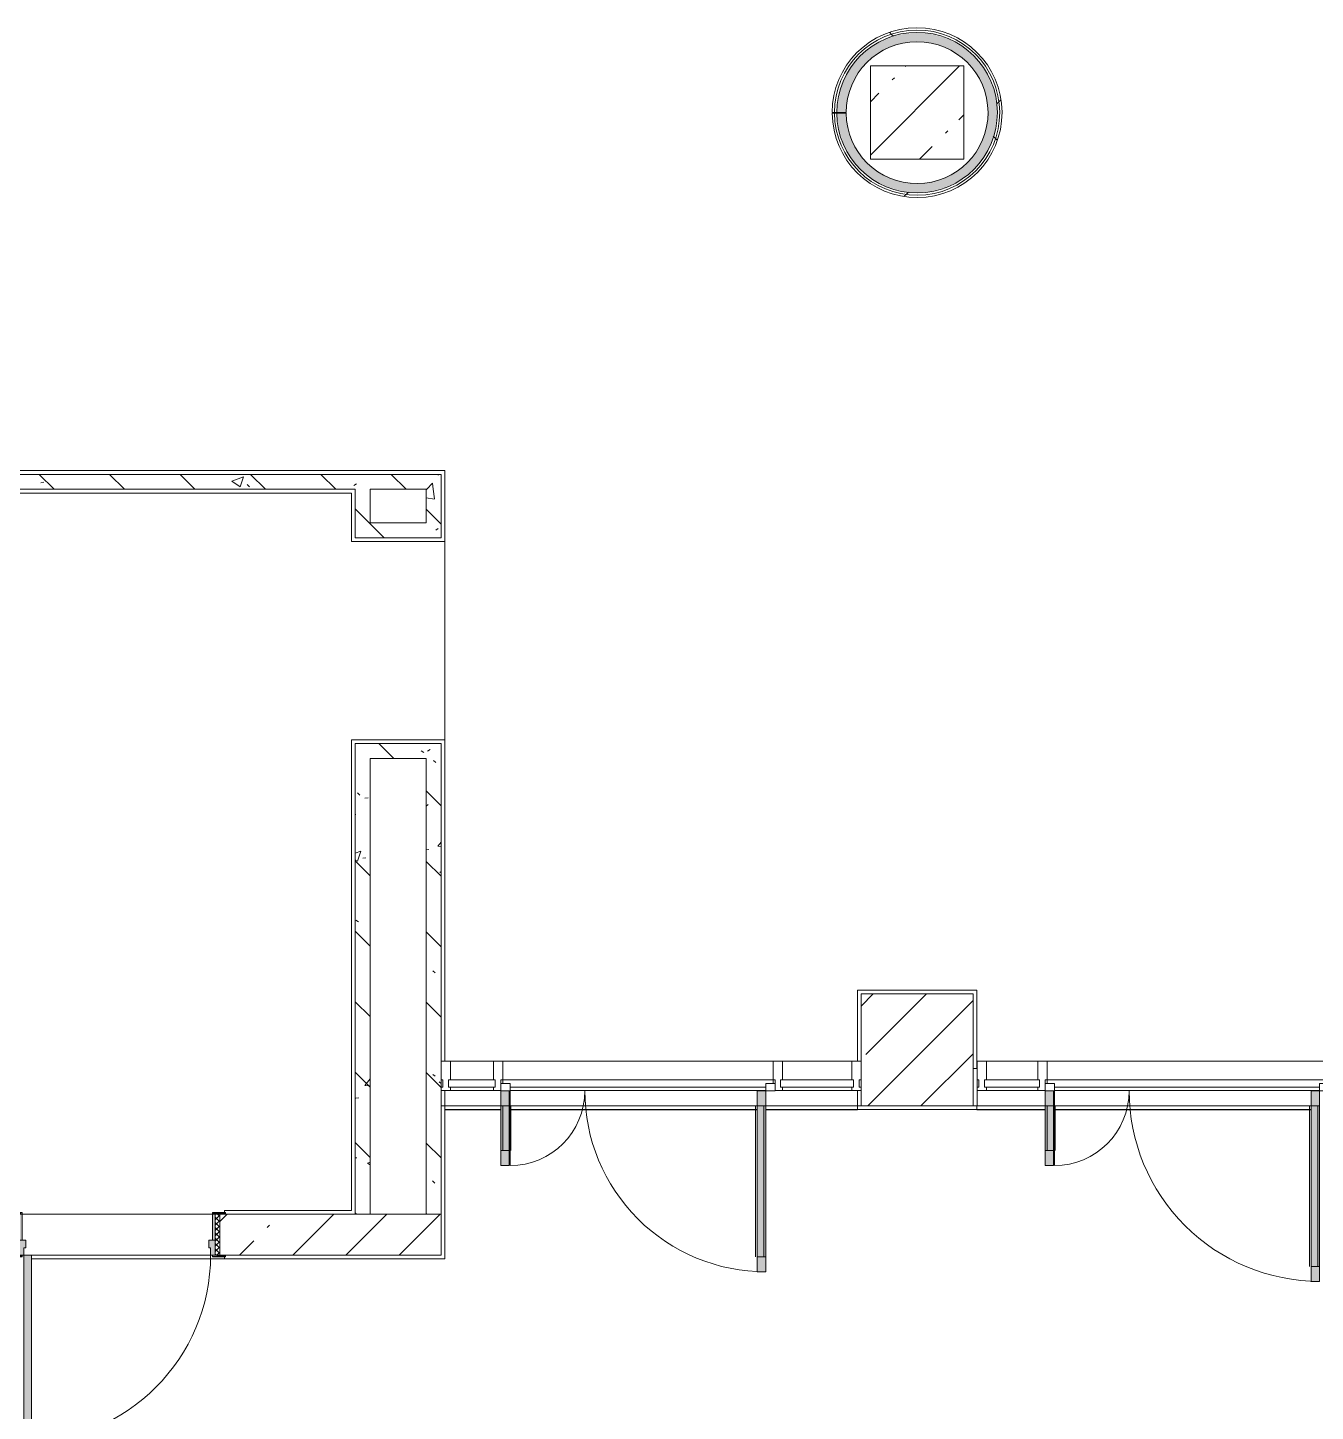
# Model space of a CAD drawing. Header units: millimetres. Extents: x -3724 to 231642, y -8553 to 29017.
# Drawn here: x 123399 to 130298, y 10064 to 17475 of the extents above; entities that cross this region are included whole.
import ezdxf

# ---------------------------------------------------------------- set-up
doc = ezdxf.new("R2010")
doc.units = ezdxf.units.MM
for name, color, linetype, lineweight, true_color in [('A-DETL-GENF-5', 7, 'Continuous', 5, 0xaaaaaa), ('A-DETL-GENF-6', 7, 'Continuous', 5, 0xe2e2e2), ('A-DOOR-2', 7, 'Continuous', 5, 0xaaaaaa), ('A-DOOR-3', 7, 'Continuous', 5, 0xe2e2e2), ('A-DOOR-FRAM-3', 7, 'Continuous', 5, 0xe2e2e2), ('A-DOOR-FRAM-4', 7, 'Continuous', 5, 0xaaaaaa), ('A-FLOR-1', 7, 'Continuous', 5, 0xaaaaaa), ('I-WALL-1', 7, 'Continuous', 5, 0xe7e7e7), ('I-WALL-5', 7, 'Continuous', 5, 0x787878)]:
    doc.layers.add(name, color=color, linetype=linetype, lineweight=lineweight, true_color=true_color)
for name, color, linetype, lineweight in [('A-GLAZ-CURT-2', 7, 'Continuous', 5), ('A-GLAZ-CWMG-2', 7, 'Continuous', 5), ('A-WALL', 7, 'Continuous', 9), ('I-WALL-3', 7, 'Continuous', 5), ('S-COLS-2', 7, 'Continuous', 5)]:
    doc.layers.add(name, color=color, linetype=linetype, lineweight=lineweight)
pattern_1 = [(45, (79704.28, 0), (-285.123, 285.123), []), (45, (79989.4, 0), (-285.123, 285.123), [504.031, -100.806, 16.764, -84.042])]
pattern_2 = [(135, (79704.3, 0), (-377.171, -377.171), [533.4, -88.9, 17.78, -88.9]), (135, (79704.3, 376.94), (-377.171, -377.171), []), (50, (79704.3, 0), (637.6445, -55.7866), [66.675, -733.425]), (355, (79704.3, 0), (-123.349, 668.699), [53.34, -586.74]), (100.451, (79757.4, -4.65), (514.299, 612.908), [56.665, -623.315]), (46.184, (79704.3, 177.8), (948.776, -147.15), [100.012, -1100.137]), (96.636, (79783.3, 165.5), (830.909, 865.997), [84.998, -934.973]), (351.184, (79704.3, 177.8), (830.918, 865.988), [80.01, -880.11]), (21, (79793.2, 133.35), (530.6506, -357.928), [66.675, -733.425]), (326, (79793.2, 133.35), (216.308, 644.6585), [53.34, -586.74]), (71.451, (79837.4, 103.5), (746.9596, 286.724), [56.665, -623.315]), (37.5, (79704.28, 0), (10.8105, 295.9426), [16.764, -562.864, 16.764, -578.866, -588.962]), (37.5, (79704.28, 0), (10.8105, 295.9426), [-1175.258, 16.764, -572.198]), (7.5, (79704.28, 0), (233.8692, 350.6318), [16.764, -322.834, 16.764, -549.529, -224.472]), (7.5, (79704.28, 0), (233.8692, 350.6318), [-905.891, 16.764, -207.708]), (327.5, (79506.03, 0), (474.5678, -20.0513), [16.764, -205.486, 16.764, -676.656, -920.115]), (327.5, (79506.03, 0), (474.5678, -20.0513), [-915.67, 16.764, -903.351]), (317.5, (79417.13, 0), (518.452, 88.9934), [16.764, -272.161, 16.764, -443.738, -653.415]), (317.5, (79417.13, 0), (518.452, 88.9934), [-749.427, 16.764, -636.651])]
pattern_3 = [(45, (79704.3, 0), (-530.33, 530.33), []), (135, (79704.3, 0), (-530.33, -530.33), [])]

# ---------------------------------------------------------------- blocks, each defined once
blk = doc.blocks.new('BSC_Колонна _Прямоугольная - 500х500-22732503-1_3_1_птичка')
at = {"layer": 'S-COLS-2'}
h = blk.add_hatch(dxfattribs=at)
h.set_pattern_fill('FP_179', color=256, style=0, pattern_type=2)
h.set_pattern_definition([(45, (-48460, -17020), (-285.123, 285.123), []), (45, (-48174.88, -17020), (-285.123, 285.123), [504.031, -100.806, 16.764, -84.042])])
h.paths.add_polyline_path([(-200, -250), (250, -250), (250, 250), (-250, 246.2), (-250, -250)])
for p, q in [((250, 250), (-250, 250)), ((-250, 250), (-250, -250)), ((250, -250), (250, 250)), ((-250, -250), (250, -250))]:
    blk.add_line(p, q, dxfattribs=at)
blk = doc.blocks.new('110_Дверь_СКБ_1Ст_Внутренняя1 - Д-11 1100x2100h_кладовые _все__ коридор _между помещениями блока столовой__ моечные _все_-32089417-1_3_1_птичка')
at = {"layer": 'A-DOOR-2'}
h = blk.add_hatch(dxfattribs=at)
h.set_pattern_fill('FP_42', color=256, style=0, pattern_type=2)
h.set_pattern_definition([(135, (1751.41, 174.685), (-14.14214, -14.14214), []), (225, (1751.41, 174.685), (14.14214, -14.14214), [])])
h.paths.add_polyline_path([(537.5, 110), (537.5, -110), (562.5, -110), (562.5, 110)])
at = {"layer": 'A-DOOR-3'}
h = blk.add_hatch(color=256, dxfattribs=at)
h.paths.add_polyline_path([(537.5, 110), (512.5, 110), (512.5, 70), (502.5, 70), (502.5, 30), (537.5, 30), (537.5, 104.3)])
h.paths.add_polyline_path([(-487.5, 110), (-512.5, 110), (-512.5, 30), (-477.5, 30), (-477.5, 70), (-487.5, 70)])
at = {"layer": 'A-DOOR-FRAM-3'}
for points in [[(512.5, 1110), (472.5, 1110), (472.5, 110), (512.5, 110), (512.5, 1030.8)], [(-567.5, 118), (-562.5, 110), (-497.5, 115.3), (-497.5, 118), (-562.5, 118)], [(587.5, 118), (522.5, 118), (522.5, 110), (592.5, 110), (592.5, 118)], [(-512.5, 30), (-512.5, -110), (-497.5, -110), (-497.5, 30)], [(522.5, 30), (522.5, -110), (537.5, -110), (537.5, 30)], [(-537.5, -110), (-567.5, -110), (-562.5, -118), (-497.5, -118), (-497.5, -110), (-512.5, -110)], [(537.5, -110), (522.5, -115.3), (522.5, -118), (592.5, -118), (587.5, -110), (562.5, -110)]]:
    blk.add_hatch(color=256, dxfattribs=at).paths.add_polyline_path(points)
at = {"layer": 'A-DOOR-FRAM-4'}
h = blk.add_hatch(dxfattribs=at)
h.set_pattern_fill('FP_43', color=256, style=0, pattern_type=2)
h.set_pattern_definition([(45, (-371.384, 174.685), (-14.1421, 14.1421), []), (135, (-371.384, 174.685), (-14.1421, -14.1421), [])])
h.paths.add_polyline_path([(-537.5, 110), (-537.5, -110), (-512.5, -110), (-512.5, 110)])
at = {"layer": 'A-DOOR-2'}
for p, q in [((512.5, 1110), (472.5, 1110)), ((472.5, 1110), (472.5, 110)), ((512.5, 110), (512.5, 1110)), ((472.5, 110), (512.5, 110))]:
    blk.add_line(p, q, dxfattribs=at)
blk.add_arc((512.5, 110), 1000, 90, 180, dxfattribs=at)
at = {"layer": 'A-DOOR-FRAM-4'}
for p, q in [((-497.5, 118), (-567.5, 118)), ((-567.5, 118), (-567.5, 110)), ((-567.5, 110), (-497.5, 110)), ((-512.5, 110), (-537.5, 110)), ((-537.5, 110), (-537.5, -110)), ((-487.5, 110), (-512.5, 110)), ((-512.5, 110), (-512.5, 30)), ((-512.5, -110), (-512.5, 110)), ((-497.5, 110), (-512.5, 110)), ((-512.5, 110), (-512.5, 109)), ((-512.5, 109), (-497.5, 109)), ((-497.5, 110), (-497.5, 118)), ((-497.5, 109), (-497.5, 110)), ((-487.5, 70), (-487.5, 110)), ((512.5, 110), (512.5, 70)), ((537.5, 110), (512.5, 110)), ((592.5, 118), (522.5, 118)), ((522.5, 118), (522.5, 110)), ((537.5, 110), (522.5, 110)), ((522.5, 110), (522.5, 109)), ((522.5, 110), (592.5, 110)), ((522.5, 109), (537.5, 109)), ((537.5, 30), (537.5, 110)), ((562.5, 110), (537.5, 110)), ((537.5, 110), (537.5, -110)), ((537.5, 109), (537.5, 110)), ((562.5, -110), (562.5, 110)), ((592.5, 110), (592.5, 118)), ((-512.5, 30), (-477.5, 30)), ((-497.5, 30), (-512.5, 30)), ((-512.5, 30), (-512.5, -110)), ((-497.5, -110), (-497.5, 30)), ((-477.5, 70), (-487.5, 70)), ((-477.5, 30), (-477.5, 70)), ((512.5, 70), (502.5, 70)), ((502.5, 70), (502.5, 30)), ((502.5, 30), (537.5, 30)), ((537.5, 30), (522.5, 30)), ((522.5, 30), (522.5, -110)), ((537.5, -110), (537.5, 30)), ((-497.5, -110), (-567.5, -110)), ((-567.5, -110), (-567.5, -118)), ((-567.5, -118), (-497.5, -118)), ((-537.5, -110), (-512.5, -110)), ((-512.5, -110), (-497.5, -110)), ((-497.5, -118), (-497.5, -110)), ((522.5, -110), (537.5, -110)), ((592.5, -110), (522.5, -110)), ((522.5, -110), (522.5, -118)), ((522.5, -118), (592.5, -118)), ((537.5, -110), (562.5, -110)), ((592.5, -118), (592.5, -110))]:
    blk.add_line(p, q, dxfattribs=at)
blk = doc.blocks.new('Прямоугольный импост - Импост структурный с накладкой - 160мм Темный-32467808-1_3_1_птичка')
at = {"layer": 'A-GLAZ-CWMG-2'}
for p, q in [((-50, 40), (-50, 140)), ((-50, 140), (0, 140)), ((0, 140), (0, 40)), ((-40, 40), (-50, 40)), ((-50, -17), (-50, 0)), ((-50, 0), (-40, 0)), ((-40, 0), (-40, 40)), ((-10, 40), (-10, 0)), ((0, 40), (-10, 40)), ((-10, 0), (0, 0)), ((0, 0), (0, -17)), ((0, -17), (-50, -17))]:
    blk.add_line(p, q, dxfattribs=at)
blk = doc.blocks.new('Системная панель - Стекло - 40мм-32784007-1_3_1_птичка')
at = {"layer": 'A-GLAZ-CURT-2'}
for p, q in [((147.5, 0), (-147.5, 0)), ((-147.5, 0), (-147.5, -40)), ((147.5, -40), (147.5, 0)), ((-147.5, -40), (147.5, -40))]:
    blk.add_line(p, q, dxfattribs=at)
blk = doc.blocks.new('Дверь_Витражная_остекление_ - В-19-32784442-1_3_1_птичка')
at = {"layer": 'A-DETL-GENF-6'}
for points in [[(-665, 1040), (-710, 1040), (-710, 20), (-665, 20), (-665, 920)], [(715, 420), (715, 20), (760, 20), (760, 420)]]:
    blk.add_hatch(color=256, dxfattribs=at).paths.add_polyline_path(points)
at = {"layer": 'A-DETL-GENF-5'}
for p, q in [((-710, 1040), (-665, 1040)), ((-710, 1040), (-710, 20)), ((-665, 1040), (-710, 1040)), ((-710, 1040), (-710, 20)), ((-665, 1040), (-665, 20)), ((-665, 20), (-665, 1040)), ((-710, 960), (-665, 960)), ((-700, 960), (-700, 100)), ((-656, 960), (-656, 100)), ((760, 420), (715, 420)), ((715, 420), (715, 20)), ((760, 420), (715, 420)), ((715, 420), (715, 20)), ((760, 420), (760, 20)), ((760, 20), (760, 420)), ((706, 340), (706, 100)), ((760, 340), (715, 340)), ((750, 340), (750, 100)), ((-710, 100), (-665, 100)), ((760, 100), (715, 100)), ((-665, 20), (-710, 20)), ((-710, 20), (-665, 20))]:
    blk.add_line(p, q, dxfattribs=at)
at = {"layer": 'A-DOOR-2'}
for p, q in [((-710, 1040), (-710, 20)), ((710, 420), (710, 20)), ((-710, 20), (-760, 20)), ((-760, 20), (-760, -20)), ((-710, -20), (-710, 20)), ((760, 20), (710, 20)), ((710, 20), (710, -20)), ((760, -20), (760, 20)), ((-760, -20), (-710, -20)), ((710, -20), (760, -20))]:
    blk.add_line(p, q, dxfattribs=at)
for centre, radius, start, end in [((-710, 20), 1020, 360, 90), ((710, 20), 400, 90, 180)]:
    blk.add_arc(centre, radius, start, end, dxfattribs=at)
blk = doc.blocks.new('Прямоугольный импост - Импост структурный с накладкой - 160мм Темный-32784438-1_3_1_птичка')
at = {"layer": 'A-GLAZ-CWMG-2'}
for p, q in [((49156, 11940), (50656, 11940)), ((49156, 11820), (49156, 11840)), ((49156, 11840), (50656, 11840)), ((49196, 11800), (50616, 11800)), ((50656, 11840), (50656, 11820)), ((49196, 11783), (50616, 11783))]:
    blk.add_line(p, q, dxfattribs=at)
blk = doc.blocks.new('Прямоугольный импост - Импост структурный с накладкой - 160мм Темный-32784005-1_3_1_птичка')
at = {"layer": 'A-GLAZ-CWMG-2'}
for p, q in [((48831, 11940), (49106, 11940)), ((48831, 11783), (49106, 11783))]:
    blk.add_line(p, q, dxfattribs=at)
blk = doc.blocks.new('Прямоугольный импост - Импост структурный с накладкой - 160мм Темный-V288-1_3_1_птичка')
at = {"layer": 'A-GLAZ-CWMG-2'}
for p, q in [((-25, 40), (-25, 140)), ((-25, 140), (25, 140)), ((25, 140), (25, 40)), ((-15, 40), (-25, 40)), ((-15, 20), (-15, 40)), ((15, 40), (15, 0)), ((25, 40), (15, 40)), ((15, 0), (25, 0)), ((25, 0), (25, -17)), ((25, -17), (-15, -17))]:
    blk.add_line(p, q, dxfattribs=at)
blk = doc.blocks.new('Системная панель - Стекло - 40мм-32785804-1_3_1_птичка')
at = {"layer": 'A-GLAZ-CURT-2'}
for p, q in [((125, 0), (-125, 0)), ((-125, 0), (-125, -40)), ((125, -40), (125, 0)), ((-125, -40), (125, -40))]:
    blk.add_line(p, q, dxfattribs=at)
blk = doc.blocks.new('Дверь_Витражная_остекление_ - В-9-32786634-1_3_1_птичка')
at = {"layer": 'A-DETL-GENF-6'}
for points in [[(-639.5, 989), (-684.5, 989), (-684.5, 20), (-639.5, 20), (-639.5, 920)], [(689.5, 420), (689.5, 20), (734.5, 20), (734.5, 420)]]:
    blk.add_hatch(color=256, dxfattribs=at).paths.add_polyline_path(points)
at = {"layer": 'A-DETL-GENF-5'}
for p, q in [((-684.5, 989), (-639.5, 989)), ((-684.5, 989), (-684.5, 20)), ((-639.5, 989), (-684.5, 989)), ((-684.5, 989), (-684.5, 20)), ((-639.5, 989), (-639.5, 20)), ((-639.5, 20), (-639.5, 989)), ((-684.5, 909), (-639.5, 909)), ((-674.5, 909), (-674.5, 100)), ((-630.5, 909), (-630.5, 100)), ((734.5, 420), (689.5, 420)), ((689.5, 420), (689.5, 20)), ((734.5, 420), (689.5, 420)), ((689.5, 420), (689.5, 20)), ((734.5, 420), (734.5, 20)), ((734.5, 20), (734.5, 420)), ((680.5, 340), (680.5, 100)), ((734.5, 340), (689.5, 340)), ((724.5, 340), (724.5, 100)), ((-684.5, 100), (-639.5, 100)), ((734.5, 100), (689.5, 100)), ((-639.5, 20), (-684.5, 20)), ((-684.5, 20), (-639.5, 20))]:
    blk.add_line(p, q, dxfattribs=at)
at = {"layer": 'A-DOOR-2'}
for p, q in [((-684.5, 989), (-684.5, 20)), ((684.5, 420), (684.5, 20)), ((-684.5, 20), (-734.5, 20)), ((-734.5, 20), (-734.5, -20)), ((-684.5, -20), (-684.5, 20)), ((734.5, 20), (684.5, 20)), ((684.5, 20), (684.5, -20)), ((734.5, -20), (734.5, 20)), ((-734.5, -20), (-684.5, -20)), ((684.5, -20), (734.5, -20))]:
    blk.add_line(p, q, dxfattribs=at)
for centre, radius, start, end in [((-684.5, 20), 969, 360, 90), ((684.5, 20), 400, 90, 180)]:
    blk.add_arc(centre, radius, start, end, dxfattribs=at)
blk = doc.blocks.new('Прямоугольный импост - Импост структурный с накладкой - 160мм Темный-32786259-1_3_1_птичка')
at = {"layer": 'A-GLAZ-CWMG-2'}
for p, q in [((46240, 11940), (47689, 11940)), ((46240, 11820), (46240, 11840)), ((46240, 11840), (47689, 11840)), ((46280, 11800), (47649, 11800)), ((47689, 11840), (47689, 11820)), ((46280, 11783), (47649, 11783))]:
    blk.add_line(p, q, dxfattribs=at)
blk = doc.blocks.new('Системная панель - Стекло - 40мм-32786365-1_3_1_птичка')
at = {"layer": 'A-GLAZ-CURT-2'}
for p, q in [((195.5, 0), (-195.5, 0)), ((-195.5, 0), (-195.5, -40)), ((195.5, -40), (195.5, 0)), ((-195.5, -40), (195.5, -40))]:
    blk.add_line(p, q, dxfattribs=at)
blk = doc.blocks.new('Прямоугольный импост - Импост структурный с накладкой - 160мм Темный-32785802-1_3_1_птичка')
at = {"layer": 'A-GLAZ-CWMG-2'}
for p, q in [((45960, 11940), (46190, 11940)), ((45960, 11783), (46190, 11783))]:
    blk.add_line(p, q, dxfattribs=at)
blk = doc.blocks.new('Прямоугольный импост - Импост структурный с накладкой - 160мм Темный-V287-1_3_1_птичка')
at = {"layer": 'A-GLAZ-CWMG-2'}
for p, q in [((-25, 40), (-25, 140)), ((-25, 140), (25, 140)), ((25, 140), (25, 40)), ((-15, 40), (-25, 40)), ((-25, -17), (-25, 0)), ((-25, 0), (-15, 0)), ((-15, 0), (-15, 40)), ((15, 40), (15, 20)), ((25, 40), (15, 40)), ((15, -17), (-25, -17))]:
    blk.add_line(p, q, dxfattribs=at)
blk = doc.blocks.new('Прямоугольный импост - Импост структурный с накладкой - 160мм Темный-32786261-1_3_1_птичка')
at = {"layer": 'A-GLAZ-CWMG-2'}
for p, q in [((47739, 11940), (48110, 11940)), ((47739, 11783), (48110, 11783))]:
    blk.add_line(p, q, dxfattribs=at)
blk = doc.blocks.new('Прямоугольный импост - Импост структурный с накладкой - 160мм Темный-30755843-1_3_1_птичка')
at = {"layer": 'A-GLAZ-CWMG-2'}
for p, q in [((0, 140), (-50, 140)), ((-50, 140), (-50, 40)), ((0, 40), (0, 140)), ((-50, 40), (-40, 40)), ((-40, 0), (-50, 0)), ((-50, 0), (-50, -17)), ((-40, 40), (-40, 0)), ((-10, 0), (-10, 40)), ((-10, 40), (0, 40)), ((0, 0), (-10, 0)), ((0, -17), (0, 0)), ((-50, -17), (0, -17))]:
    blk.add_line(p, q, dxfattribs=at)

msp = doc.modelspace()

# ---------------------------------------------------------------- hatches: boundary and pattern name
at = {"layer": 'I-WALL-1'}
msp.add_hatch(color=256, dxfattribs=at).paths.add_polyline_path([(128148.3, 16590.3), (128235.4, 16596.9), (128318, 16620), (128371.2, 16644.1), (128437.6, 16689.7), (128487.3, 16737.9), (128528.2, 16792.8), (128564.3, 16865.8), (128580.8, 16913.2), (128592.7, 17018.5), (128586.9, 17090.6), (128579.3, 17131.8), (128540.2, 17225.7), (128507.4, 17277.1), (128464.7, 17326.4), (128419, 17366.4), (128333.1, 17413.9), (128256.4, 17438.4), (128207.5, 17447.1), (128112.7, 17445.3), (128054.9, 17434.6), (127985.8, 17409.9), (127919.1, 17371.6), (127857.9, 17319.5), (127813.6, 17266.2), (127784.5, 17220), (127758.2, 17161), (127737.6, 17059), (127734.3, 17020), (127784.3, 17020), (127790.4, 17087.8), (127817.9, 17173), (127841.8, 17220), (127885.6, 17277.1), (127941.5, 17326.4), (128011.8, 17366.4), (128073, 17387.4), (128132, 17397.4), (128207.5, 17396.1), (128248.1, 17390.6), (128319.1, 17366.4), (128387, 17326.4), (128442.2, 17277.1), (128485.6, 17220), (128517.2, 17156.8), (128530.3, 17122.3), (128542.6, 17055.4), (128540.2, 16972), (128531, 16920.3), (128507.3, 16856.5), (128470.7, 16795.7), (128414.3, 16735.4), (128359.7, 16695.5), (128292.2, 16663.7), (128221.1, 16645.8), (128164.3, 16641.2), (128094.8, 16647.7), (128027.5, 16667), (127964.3, 16698.6), (127907.2, 16742.2), (127879.7, 16768.2), (127839.3, 16823), (127809.4, 16884.1), (127788.4, 16974.9), (127784.3, 17017.3), (127734.3, 17017), (127745.2, 16928.7), (127770.4, 16851.1), (127809.4, 16779.9), (127839.3, 16739.6), (127907.2, 16677.2), (127957.9, 16644.1), (128006.2, 16620.1), (128094.8, 16596.9), (128115.3, 16594.3)])
at = {"layer": 'I-WALL-3'}
h = msp.add_hatch(dxfattribs=at)
h.set_pattern_fill('FP_215', color=256, style=0, pattern_type=2)
h.set_pattern_definition(pattern_3)
h.paths.add_polyline_path([(128129.2, 16566.4), (128236.9, 16572.4), (128311.2, 16591), (128377.9, 16620), (128435.7, 16656.6), (128485.1, 16698.9), (128542.8, 16770.3), (128579.3, 16837.3), (128597.1, 16881.7), (128613.5, 16948.4), (128616.4, 17055.4), (128604.3, 17129.7), (128580, 17201), (128545.1, 17266.2), (128498.5, 17326.4), (128444.6, 17376.4), (128386.1, 17415.6), (128312.8, 17448.4), (128248.1, 17465.8), (128180.6, 17473.5), (128094.4, 17468.1), (128027, 17452.3), (127963.8, 17427.1), (127896.1, 17385.9), (127844.8, 17342.5), (127788.8, 17274.3), (127756.8, 17220), (127728.1, 17144.9), (127715.3, 17092.6), (127709.3, 17020), (127721.8, 17020), (127728.4, 17095.9), (127758.8, 17193.4), (127788.8, 17251.8), (127837.9, 17316.7), (127880.3, 17358.3), (127940.9, 17401.1), (128030.7, 17440.2), (128095.1, 17455.6), (128164.6, 17461.3), (128248.1, 17453), (128322.9, 17431.4), (128391.6, 17397.8), (128447.7, 17357.8), (128504.5, 17300.5), (128540.2, 17251.1), (128569.7, 17195.7), (128594.2, 17121.3), (128605.1, 17055.4), (128605.3, 16984.1), (128583.1, 16882.1), (128556.8, 16818.7), (128510.7, 16747.2), (128472.6, 16704.2), (128414.9, 16656.7), (128349.1, 16619.2), (128278.2, 16593.6), (128221.1, 16581.3), (128115.3, 16581.8), (128045.2, 16595.4), (127978.3, 16620.1), (127907.2, 16661.8), (127857.9, 16702.6), (127809.4, 16757.9), (127770.4, 16821.3), (127741, 16896.2), (127728.7, 16942.2), (127716, 17016.8), (127709.3, 17016.8), (127724.2, 16910.6), (127748, 16840), (127779.4, 16779.9), (127821.8, 16722.4), (127882.2, 16664.9), (127941, 16625.2), (128006.2, 16594.8), (128076, 16574.9), (128115.3, 16568.6)])
h = msp.add_hatch(dxfattribs=at)
h.set_pattern_fill('FP_215', color=256, style=0, pattern_type=2)
h.set_pattern_definition(pattern_3)
h.paths.add_polyline_path([(128147.9, 16577.8), (128250.7, 16587.6), (128325.2, 16609.5), (128383.3, 16637), (128444.7, 16679.4), (128494.5, 16727), (128535.9, 16780.9), (128579.3, 16871.1), (128595.2, 16923.7), (128605.2, 17017.9), (128599.4, 17091.1), (128588, 17144.4), (128555.6, 17223.7), (128510.7, 17292.8), (128473.9, 17334.9), (128419.1, 17381), (128357, 17417.8), (128266.2, 17449.1), (128207.5, 17459.5), (128112.7, 17457.9), (128046.3, 17445), (127975.8, 17418.8), (127906.7, 17377.9), (127857.9, 17337.5), (127800.9, 17269.8), (127770.4, 17219), (127740.4, 17142.1), (127727.9, 17092.6), (127721.8, 17020), (127734.3, 17020.1), (127747, 17117.8), (127770.4, 17188.7), (127792.9, 17235.6), (127837.9, 17298.7), (127907.2, 17362.8), (127964.4, 17399.1), (128027.6, 17426.2), (128095, 17443.1), (128164.5, 17448.8), (128248.1, 17440.2), (128312.8, 17422), (128383.3, 17388.3), (128439.7, 17348.3), (128489, 17299.7), (128530.3, 17243.3), (128566.9, 17166.4), (128581.6, 17121), (128592.6, 17055.4), (128592.6, 16983.6), (128570.1, 16882.4), (128543, 16819.5), (128507.3, 16762.9), (128472.6, 16720.8), (128418.5, 16673.6), (128332.4, 16625.8), (128292.2, 16609.5), (128216.2, 16593.5), (128115.3, 16594.3), (128045, 16608.5), (127983.9, 16631.2), (127929.2, 16661.2), (127874, 16703.9), (127817.9, 16767.6), (127779.4, 16831.5), (127759.8, 16874), (127741, 16944.4), (127728.7, 17016.9), (127721.8, 17016.9), (127734.9, 16918.8), (127759.8, 16844.2), (127790.3, 16785.8), (127839.3, 16721.7), (127891, 16673.6), (127941, 16638.6), (128032.7, 16599.2), (128094.8, 16584.3), (128140.3, 16578.7)])
h = msp.add_hatch(dxfattribs=at)
h.set_pattern_fill('FP_118', color=256, style=0, pattern_type=2)
h.set_pattern_definition(pattern_1)
h.paths.add_polyline_path([(125134.3, 10900), (125614.3, 10900), (125614.3, 11120), (124429.3, 11120), (124429.3, 10900), (124908.5, 10900)])
h.paths.add_polyline_path([(122384.3, 10900), (123329.3, 10900), (123329.3, 11120), (122084.3, 11120), (122084.3, 10900), (122104.3, 10900)])
at = {"layer": 'I-WALL-5'}
h = msp.add_hatch(dxfattribs=at)
h.set_pattern_fill('FP_144', color=256, style=0, pattern_type=2)
h.set_pattern_definition(pattern_2)
h.paths.add_polyline_path([(122810.9, 15002.5), (125614.3, 15002.5), (125608.8, 15082.5), (122084.3, 15082.5), (122084.3, 15002.5), (122484.3, 15002.5)])
h = msp.add_hatch(dxfattribs=at)
h.set_pattern_fill('FP_144', color=256, style=0, pattern_type=2)
h.set_pattern_definition(pattern_2)
h.paths.add_polyline_path([(125154.3, 14742.5), (125234.3, 14742.5), (125234.3, 15002.5), (125154.3, 15002.5), (125154.3, 14822.5)])
h = msp.add_hatch(dxfattribs=at)
h.set_pattern_fill('FP_144', color=256, style=0, pattern_type=2)
h.set_pattern_definition(pattern_2)
h.paths.add_polyline_path([(125614.3, 14822.5), (125614.3, 15002.5), (125534.3, 15002.5), (125534.3, 14822.5)])
h = msp.add_hatch(dxfattribs=at)
h.set_pattern_fill('FP_144', color=256, style=0, pattern_type=2)
h.set_pattern_definition(pattern_2)
h.paths.add_polyline_path([(125614.3, 14742.5), (125614.3, 14822.5), (125234.3, 14822.5), (125234.3, 14742.5)])
h = msp.add_hatch(dxfattribs=at)
h.set_pattern_fill('FP_144', color=256, style=0, pattern_type=2)
h.set_pattern_definition(pattern_2)
h.paths.add_polyline_path([(125154.3, 13560), (125534.3, 13560), (125534.3, 13640), (125154.3, 13640)])
h = msp.add_hatch(dxfattribs=at)
h.set_pattern_fill('FP_144', color=256, style=0, pattern_type=2)
h.set_pattern_definition(pattern_2)
h.paths.add_polyline_path([(125614.3, 11120), (125614.3, 13640), (125534.3, 13640), (125534.3, 11120)])
h = msp.add_hatch(dxfattribs=at)
h.set_pattern_fill('FP_144', color=256, style=0, pattern_type=2)
h.set_pattern_definition(pattern_2)
h.paths.add_polyline_path([(125234.3, 11120), (125234.3, 13560), (125154.3, 13560), (125154.3, 11120)])
at = {"layer": 'S-COLS-2'}
h = msp.add_hatch(dxfattribs=at)
h.set_pattern_fill('FP_118', color=256, style=0, pattern_type=2)
h.set_pattern_definition(pattern_1)
h.paths.add_polyline_path([(127864.3, 11700), (128464.3, 11700), (128464.3, 12300), (127864.3, 12300)])

# ---------------------------------------------------------------- linework, layer by layer
at = {"layer": 'A-FLOR-1'}
for p, q in [((122104.3, 15102.5), (125634.3, 15102.5)), ((125634.3, 15102.5), (125634.3, 11940)), ((125134.3, 14982.5), (122484.3, 14982.5)), ((125134.3, 14723.6), (125134.3, 14982.5)), ((125634.3, 14723.6), (125134.3, 14723.6)), ((125134.3, 11140), (125134.3, 13660)), ((125134.3, 13660), (125634.3, 13660)), ((127844.3, 11940), (127844.3, 12320)), ((127844.3, 12320), (128484.3, 12320)), ((128484.3, 12320), (128484.3, 11900)), ((125634.3, 11783), (125634.3, 11679)), ((127844.3, 11679), (127844.3, 11783)), ((125934.3, 11680), (125634.3, 11680)), ((125634.3, 11680), (125634.3, 10880)), ((125634.3, 11679), (125934.3, 11679)), ((127308.3, 11680), (125979.3, 11680)), ((125979.3, 11679), (127308.3, 11679)), ((128850.3, 11680), (127353.3, 11680)), ((127353.3, 11679), (127844.3, 11679)), ((128484.3, 11700), (128484.3, 11679)), ((128484.3, 11679), (128850.3, 11679)), ((130275.3, 11680), (128895.3, 11680)), ((128895.3, 11679), (130275.3, 11679)), ((124454.3, 11128), (124454.3, 11140)), ((124454.3, 11140), (125134.3, 11140)), ((123419.3, 10880), (124454.3, 10880)), ((125634.3, 10880), (123419.3, 10880)), ((124454.3, 10880), (124454.3, 10892))]:
    msp.add_line(p, q, dxfattribs=at)
at = {"layer": 'A-WALL'}
for p, q in [((125154.3, 11120), (125234.3, 11120)), ((125534.3, 11120), (125614.3, 11120))]:
    msp.add_line(p, q, dxfattribs=at)
for radius in [442.5, 430]:
    msp.add_arc((128164.3, 17020), radius, 180.40614, 180, dxfattribs=at)
at = {"layer": 'I-WALL-3'}
for p, q in [((127709.3, 17020), (127784.3, 17020)), ((127784.3, 17017.3), (127709.3, 17016.8)), ((125614.3, 15082.5), (122084.3, 15082.5)), ((125614.3, 14742.5), (125614.3, 15082.5)), ((122464.3, 15002.5), (125154.3, 15002.5)), ((125154.3, 15002.5), (125154.3, 14742.5)), ((125234.3, 15002.5), (125534.3, 15002.5)), ((125234.3, 14822.5), (125234.3, 15002.5)), ((125534.3, 15002.5), (125534.3, 14822.5)), ((125534.3, 14822.5), (125234.3, 14822.5)), ((125154.3, 14742.5), (125614.3, 14742.5)), ((125614.3, 13640), (125154.3, 13640)), ((125154.3, 13640), (125154.3, 11120)), ((125614.3, 10900), (125614.3, 13640)), ((125234.3, 13560), (125534.3, 13560)), ((125234.3, 11120), (125234.3, 13560)), ((125534.3, 13560), (125534.3, 11120)), ((128485.3, 11900), (128464.3, 11900)), ((128464.3, 11900), (128464.3, 11700)), ((128485.3, 11700), (128485.3, 11900)), ((125934.3, 11700), (125614.3, 11700)), ((127308.3, 11700), (125979.3, 11700)), ((127864.3, 11700), (127353.3, 11700)), ((128850.3, 11700), (128464.3, 11700)), ((130275.3, 11700), (128895.3, 11700)), ((123369.3, 11120), (124389.3, 11120)), ((125154.3, 11120), (124459.3, 11120)), ((125534.3, 11120), (125234.3, 11120)), ((124379.3, 10900), (123419.3, 10900)), ((124459.3, 10900), (125614.3, 10900))]:
    msp.add_line(p, q, dxfattribs=at)
for radius in [455, 380]:
    msp.add_arc((128164.3, 17020), radius, 180.40614, 180, dxfattribs=at)
at = {"layer": 'S-COLS-2'}
for p, q in [((128464.3, 12300), (127864.3, 12300)), ((127864.3, 12300), (127864.3, 11700)), ((128464.3, 11900), (128464.3, 12300)), ((128464.3, 11700), (128464.3, 11900)), ((127864.3, 11700), (128464.3, 11700))]:
    msp.add_line(p, q, dxfattribs=at)

# ---------------------------------------------------------------- block references
at = {"layer": 'A-DOOR-2', "rotation": 180}
for name, p in [('Дверь_Витражная_остекление_ - В-9-32786634-1_3_1_птичка', (126668.8, 11800)), ('Дверь_Витражная_остекление_ - В-19-32784442-1_3_1_птичка', (129610.3, 11800)), ('110_Дверь_СКБ_1Ст_Внутренняя1 - Д-11 1100x2100h_кладовые _все__ коридор _между помещениями блока столовой__ моечные _все_-32089417-1_3_1_птичка', (123891.8, 11010))]:
    msp.add_blockref(name, p, dxfattribs=at)
at = {"layer": 'A-GLAZ-CURT-2', "rotation": 180}
for name, p in [('Системная панель - Стекло - 40мм-32785804-1_3_1_птичка', (125779.3, 11800)), ('Системная панель - Стекло - 40мм-32786365-1_3_1_птичка', (127628.8, 11800)), ('Системная панель - Стекло - 40мм-32784007-1_3_1_птичка', (128672.8, 11800))]:
    msp.add_blockref(name, p, dxfattribs=at)
at = {"layer": 'A-GLAZ-CWMG-2', "extrusion": (0, 0, -1)}
for name, p in [('Прямоугольный импост - Импост структурный с накладкой - 160мм Темный-32467808-1_3_1_птичка', (-125614.3, 11800)), ('Прямоугольный импост - Импост структурный с накладкой - 160мм Темный-V288-1_3_1_птичка', (-125919.3, 11800)), ('Прямоугольный импост - Импост структурный с накладкой - 160мм Темный-V287-1_3_1_птичка', (-127418.3, 11800)), ('Прямоугольный импост - Импост структурный с накладкой - 160мм Темный-32467808-1_3_1_птичка', (-128485.3, 11800)), ('Прямоугольный импост - Импост структурный с накладкой - 160мм Темный-V288-1_3_1_птичка', (-128835.3, 11800))]:
    msp.add_blockref(name, p, dxfattribs=at)
at = {"layer": 'A-GLAZ-CWMG-2'}
for name, p in [('Прямоугольный импост - Импост структурный с накладкой - 160мм Темный-32785802-1_3_1_птичка', (79704.3, 0)), ('Прямоугольный импост - Импост структурный с накладкой - 160мм Темный-32786259-1_3_1_птичка', (79704.3, 0)), ('Прямоугольный импост - Импост структурный с накладкой - 160мм Темный-32786261-1_3_1_птичка', (79704.3, 0)), ('Прямоугольный импост - Импост структурный с накладкой - 160мм Темный-30755843-1_3_1_птичка', (127864.3, 11800)), ('Прямоугольный импост - Импост структурный с накладкой - 160мм Темный-32784005-1_3_1_птичка', (79704.3, 0)), ('Прямоугольный импост - Импост структурный с накладкой - 160мм Темный-32784438-1_3_1_птичка', (79704.3, 0))]:
    msp.add_blockref(name, p, dxfattribs=at)
at = {"layer": 'S-COLS-2'}
msp.add_blockref('BSC_Колонна _Прямоугольная - 500х500-22732503-1_3_1_птичка', (128164.3, 17020), dxfattribs=at)

doc.saveas('drawing.dxf')
